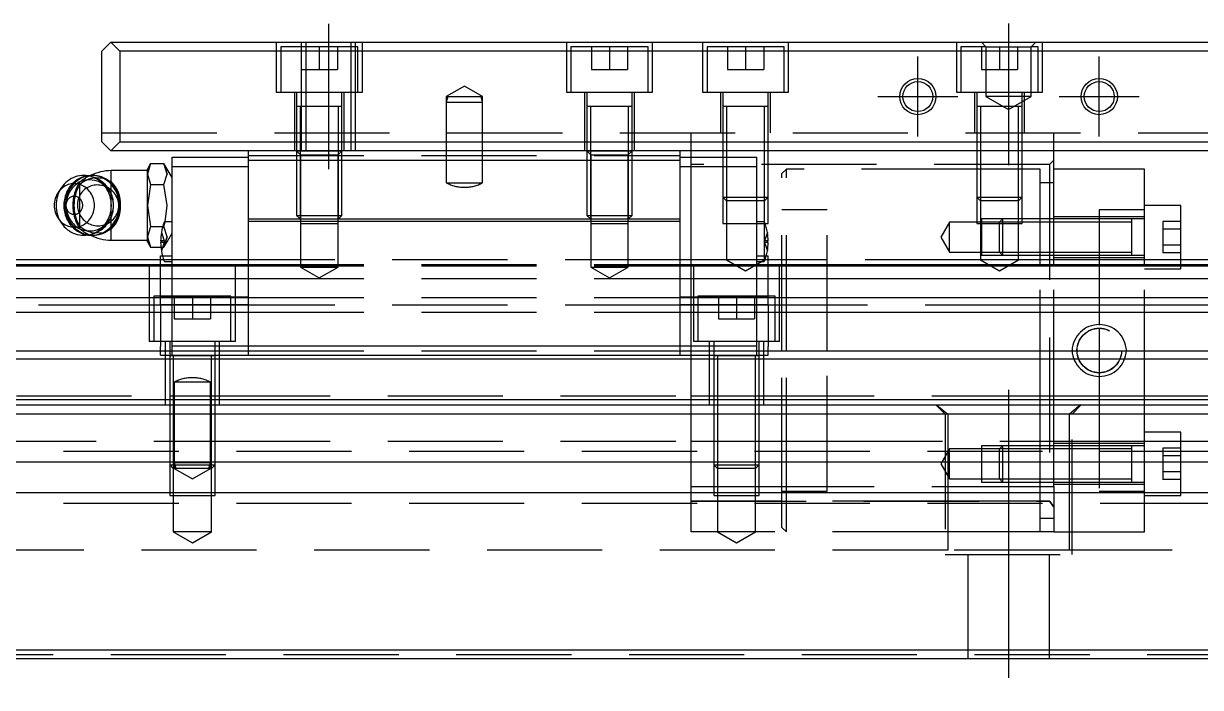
# Model space of a CAD drawing. Extents: x -8 to 924, y -348 to 120.
# Drawn here: x 181.4 to 311.2, y -325.7 to -252.5 of the extents above; entities that cross this region are included whole.
import ezdxf

# ---------------------------------------------------------------- set-up
doc = ezdxf.new("R2010")
doc.units = 0
doc.linetypes.add('CENTER', pattern=[50.8, 31.75, -6.35, 6.35, -6.35])
doc.linetypes.add('DASHED', pattern=[19.05, 12.7, -6.35])
doc.layers.get('0').update_dxf_attribs({"linetype": 'CONTINUOUS'})
doc.layers.add('CENTER', color=1, linetype='CENTER')

msp = doc.modelspace()

# ---------------------------------------------------------------- linework, layer by layer
at = {"color": 7, "linetype": 'CONTINUOUS'}
for p, q in [((191, -254.57), (190, -255.57)), ((190, -265.57), (190, -255.57)), ((192, -255.57), (191, -254.57)), ((191, -254.57), (389, -254.57)), ((192, -255.57), (192, -265.57)), ((388, -255.57), (192, -255.57)), ((190, -265.57), (191, -266.57)), ((191, -266.57), (192, -265.57)), ((192, -265.57), (388, -265.57)), ((389, -266.57), (191, -266.57)), ((197.77, -268.27), (197.77, -267.27)), ((197.77, -267.27), (206.2, -267.27)), ((206.2, -267.57), (206.2, -266.57)), ((253.8, -267.57), (253.8, -266.57)), ((253.8, -267.27), (262.23, -267.27)), ((255, -267.27), (255, -266.57)), ((262.23, -268.27), (262.23, -267.27)), ((295, -279.07), (295, -266.57)), ((195.4, -267.95), (195.04, -268.57)), ((195.4, -267.95), (195.04, -269.11)), ((195.04, -269.11), (195.04, -268.57)), ((195.4, -267.95), (195.4, -267.95)), ((195.4, -267.95), (196.87, -267.95)), ((197.22, -268.57), (196.87, -267.95)), ((197.22, -269.11), (196.87, -267.95)), ((197.77, -269.51), (197.22, -268.57)), ((197.77, -288.07), (197.77, -268.27)), ((197.77, -268.27), (206.2, -268.27)), ((206.2, -274.07), (206.2, -267.57)), ((206.2, -267.57), (253.8, -267.57)), ((253.8, -274.07), (253.8, -267.57)), ((253.8, -268.27), (262.23, -268.27)), ((262.23, -288.07), (262.23, -268.27)), ((305, -268.57), (295, -268.57)), ((305, -279.07), (305, -268.57)), ((186.24, -269.89), (186.05, -270.05)), ((186.44, -269.75), (186.24, -269.89)), ((186.64, -269.62), (186.44, -269.75)), ((186.86, -269.52), (186.64, -269.62)), ((187.08, -269.43), (186.86, -269.52)), ((187.31, -269.36), (187.08, -269.43)), ((187.55, -269.31), (187.31, -269.36)), ((187.78, -269.28), (187.55, -269.31)), ((188.02, -269.27), (187.78, -269.28)), ((188.26, -269.28), (188.02, -269.27)), ((188.5, -269.31), (188.26, -269.28)), ((188.88, -269.27), (188.47, -269.3)), ((188.73, -269.36), (188.5, -269.31)), ((188.96, -269.43), (188.73, -269.36)), ((189.03, -269.27), (188.88, -269.27)), ((189.12, -269.28), (188.88, -269.27)), ((189.19, -269.52), (188.96, -269.43)), ((189.27, -269.28), (189.03, -269.27)), ((189.36, -269.31), (189.12, -269.28)), ((189.4, -269.63), (189.19, -269.52)), ((189.51, -269.31), (189.27, -269.28)), ((189.59, -269.36), (189.36, -269.31)), ((189.61, -269.76), (189.4, -269.63)), ((189.74, -269.36), (189.51, -269.31)), ((189.82, -269.43), (189.59, -269.36)), ((189.81, -269.9), (189.61, -269.76)), ((189.97, -269.43), (189.74, -269.36)), ((190, -270.06), (189.81, -269.9)), ((190.04, -269.52), (189.82, -269.43)), ((190.2, -269.52), (189.97, -269.43)), ((190.26, -269.63), (190.04, -269.52)), ((190.42, -269.63), (190.2, -269.52)), ((190.47, -269.76), (190.26, -269.63)), ((190.28, -269.56), (191.04, -269.96)), ((190.62, -269.76), (190.42, -269.63)), ((190.67, -269.9), (190.47, -269.76)), ((190.82, -269.9), (190.62, -269.76)), ((190.86, -270.06), (190.67, -269.9)), ((191.01, -270.06), (190.82, -269.9)), ((195.04, -268.72), (191.04, -268.72)), ((191.04, -269.96), (191.04, -268.72)), ((195.04, -272.57), (195.04, -269.11)), ((195.04, -269.11), (195.4, -270.26)), ((196.87, -270.26), (197.22, -269.11)), ((185.2, -271.15), (185.1, -271.3)), ((185.56, -270.61), (185.2, -271.15)), ((185.31, -271), (185.2, -271.15)), ((185.43, -270.86), (185.31, -271)), ((185.56, -270.73), (185.43, -270.86)), ((185.71, -270.41), (185.56, -270.61)), ((185.69, -270.62), (185.56, -270.73)), ((185.84, -270.52), (185.69, -270.62)), ((185.88, -270.22), (185.71, -270.41)), ((185.99, -270.43), (185.84, -270.52)), ((186.05, -270.05), (185.88, -270.22)), ((186.15, -270.35), (185.99, -270.43)), ((186.31, -270.28), (186.15, -270.35)), ((186.48, -270.23), (186.31, -270.28)), ((186.65, -270.2), (186.48, -270.23)), ((186.82, -270.18), (186.65, -270.2)), ((187, -270.17), (186.82, -270.18)), ((187.17, -270.18), (187, -270.17)), ((187.34, -270.2), (187.17, -270.18)), ((187.51, -270.24), (187.34, -270.2)), ((187.68, -270.29), (187.51, -270.24)), ((187.84, -270.36), (187.68, -270.29)), ((188, -270.44), (187.84, -270.36)), ((188.15, -270.53), (188, -270.44)), ((188.29, -270.63), (188.15, -270.53)), ((188.43, -270.75), (188.29, -270.63)), ((188.56, -270.88), (188.43, -270.75)), ((188.67, -271.02), (188.56, -270.88)), ((188.78, -271.16), (188.67, -271.02)), ((188.88, -271.32), (188.78, -271.16)), ((190.17, -270.24), (190, -270.06)), ((190.34, -270.43), (190.17, -270.24)), ((190.49, -270.63), (190.34, -270.43)), ((190.62, -270.85), (190.49, -270.63)), ((190.74, -271.07), (190.62, -270.85)), ((190.84, -271.31), (190.74, -271.07)), ((191.03, -270.24), (190.86, -270.06)), ((191.19, -270.24), (191.01, -270.06)), ((191.2, -270.43), (191.03, -270.24)), ((191.35, -270.43), (191.19, -270.24)), ((191.34, -270.63), (191.2, -270.43)), ((191.48, -270.85), (191.34, -270.63)), ((191.5, -270.63), (191.35, -270.43)), ((191.59, -271.07), (191.48, -270.85)), ((191.63, -270.85), (191.5, -270.63)), ((191.69, -271.31), (191.59, -271.07)), ((191.75, -271.07), (191.63, -270.85)), ((191.85, -271.31), (191.75, -271.07)), ((195.4, -270.26), (195.04, -272.57)), ((195.4, -270.26), (196.87, -270.26)), ((197.22, -272.57), (196.87, -270.26)), ((184.8, -272.19), (184.77, -272.38)), ((184.77, -272.38), (184.77, -272.57)), ((184.83, -272), (184.8, -272.19)), ((184.88, -271.82), (184.83, -272)), ((184.94, -271.64), (184.88, -271.82)), ((185.02, -271.47), (184.94, -271.64)), ((185.1, -271.3), (185.02, -271.47)), ((186.08, -272.4), (186.06, -272.48)), ((186.06, -272.48), (186.06, -272.57)), ((186.09, -272.31), (186.08, -272.4)), ((186.12, -272.23), (186.09, -272.31)), ((186.15, -272.15), (186.12, -272.23)), ((186.19, -272.07), (186.15, -272.15)), ((186.23, -272), (186.19, -272.07)), ((186.28, -271.93), (186.23, -272)), ((186.33, -271.86), (186.28, -271.93)), ((186.39, -271.8), (186.33, -271.86)), ((186.46, -271.75), (186.39, -271.8)), ((186.52, -271.7), (186.46, -271.75)), ((186.59, -271.66), (186.52, -271.7)), ((186.67, -271.63), (186.59, -271.66)), ((186.75, -271.6), (186.67, -271.63)), ((186.82, -271.59), (186.75, -271.6)), ((186.9, -271.57), (186.82, -271.59)), ((186.99, -271.57), (186.9, -271.57)), ((187.07, -271.57), (186.99, -271.57)), ((187.15, -271.59), (187.07, -271.57)), ((187.22, -271.6), (187.15, -271.59)), ((187.3, -271.63), (187.22, -271.6)), ((187.38, -271.66), (187.3, -271.63)), ((187.45, -271.7), (187.38, -271.66)), ((187.52, -271.75), (187.45, -271.7)), ((187.58, -271.8), (187.52, -271.75)), ((187.64, -271.86), (187.58, -271.8)), ((187.69, -271.93), (187.64, -271.86)), ((187.74, -272), (187.69, -271.93)), ((187.79, -272.07), (187.74, -272)), ((187.82, -272.15), (187.79, -272.07)), ((187.85, -272.23), (187.82, -272.15)), ((187.88, -272.31), (187.85, -272.23)), ((187.9, -272.4), (187.88, -272.31)), ((187.91, -272.48), (187.9, -272.4)), ((187.91, -272.57), (187.91, -272.48)), ((188.96, -271.48), (188.88, -271.32)), ((189.03, -271.65), (188.96, -271.48)), ((189.09, -271.83), (189.03, -271.65)), ((189.14, -272.01), (189.09, -271.83)), ((189.18, -272.2), (189.14, -272.01)), ((189.2, -272.38), (189.18, -272.2)), ((189.2, -272.57), (189.2, -272.38)), ((190.92, -271.55), (190.84, -271.31)), ((190.98, -271.8), (190.92, -271.55)), ((191.03, -272.05), (190.98, -271.8)), ((191.06, -272.31), (191.03, -272.05)), ((191.07, -272.57), (191.06, -272.31)), ((191.78, -271.55), (191.69, -271.31)), ((191.84, -271.8), (191.78, -271.55)), ((191.89, -272.05), (191.84, -271.8)), ((191.93, -271.55), (191.85, -271.31)), ((191.92, -272.31), (191.89, -272.05)), ((191.93, -272.57), (191.92, -272.31)), ((192, -271.8), (191.93, -271.55)), ((192.04, -272.05), (192, -271.8)), ((192.07, -272.31), (192.04, -272.05)), ((192.08, -272.57), (192.07, -272.31)), ((184.77, -272.57), (184.77, -272.76)), ((184.77, -272.76), (184.8, -272.95)), ((184.8, -272.95), (184.83, -273.14)), ((184.83, -273.14), (184.88, -273.32)), ((184.88, -273.32), (184.94, -273.5)), ((184.94, -273.5), (185.02, -273.67)), ((185.02, -273.67), (185.1, -273.84)), ((186.06, -272.57), (186.06, -272.66)), ((186.06, -272.66), (186.08, -272.74)), ((186.08, -272.74), (186.09, -272.83)), ((186.09, -272.83), (186.12, -272.91)), ((186.12, -272.91), (186.15, -272.99)), ((186.15, -272.99), (186.19, -273.07)), ((186.19, -273.07), (186.23, -273.14)), ((186.23, -273.14), (186.28, -273.21)), ((186.28, -273.21), (186.33, -273.28)), ((186.33, -273.28), (186.39, -273.34)), ((186.39, -273.34), (186.46, -273.39)), ((186.46, -273.39), (186.52, -273.44)), ((186.52, -273.44), (186.59, -273.48)), ((186.59, -273.48), (186.67, -273.51)), ((186.67, -273.51), (186.75, -273.54)), ((186.75, -273.54), (186.82, -273.55)), ((186.82, -273.55), (186.9, -273.57)), ((186.9, -273.57), (186.99, -273.57)), ((186.99, -273.57), (187.07, -273.57)), ((187.07, -273.57), (187.15, -273.55)), ((187.15, -273.55), (187.22, -273.54)), ((187.22, -273.54), (187.3, -273.51)), ((187.3, -273.51), (187.38, -273.48)), ((187.38, -273.48), (187.45, -273.44)), ((187.45, -273.44), (187.52, -273.39)), ((187.52, -273.39), (187.58, -273.34)), ((187.58, -273.34), (187.64, -273.28)), ((187.64, -273.28), (187.69, -273.21)), ((187.69, -273.21), (187.74, -273.14)), ((187.74, -273.14), (187.79, -273.07)), ((187.79, -273.07), (187.82, -272.99)), ((187.82, -272.99), (187.85, -272.91)), ((187.85, -272.91), (187.88, -272.83)), ((187.88, -272.83), (187.9, -272.74)), ((187.9, -272.74), (187.91, -272.66)), ((187.91, -272.66), (187.91, -272.57)), ((188.78, -273.98), (188.88, -273.82)), ((188.88, -273.82), (188.96, -273.66)), ((188.96, -273.66), (189.03, -273.49)), ((189.03, -273.49), (189.09, -273.31)), ((189.09, -273.31), (189.14, -273.13)), ((189.14, -273.13), (189.18, -272.94)), ((189.18, -272.94), (189.2, -272.76)), ((189.2, -272.76), (189.2, -272.57)), ((190.84, -273.83), (190.92, -273.59)), ((190.92, -273.59), (190.98, -273.34)), ((190.98, -273.34), (191.03, -273.09)), ((191.03, -273.09), (191.06, -272.83)), ((191.06, -272.83), (191.07, -272.57)), ((191.69, -273.83), (191.78, -273.59)), ((191.78, -273.59), (191.84, -273.34)), ((191.84, -273.34), (191.89, -273.09)), ((191.85, -273.83), (191.93, -273.59)), ((191.89, -273.09), (191.92, -272.83)), ((191.92, -272.83), (191.93, -272.57)), ((191.93, -273.59), (192, -273.34)), ((192, -273.34), (192.04, -273.09)), ((192.04, -273.09), (192.07, -272.83)), ((192.07, -272.83), (192.08, -272.57)), ((195.04, -272.57), (195.4, -274.88)), ((195.04, -276.03), (195.04, -272.57)), ((197, -274.37), (197.22, -272.57)), ((309, -272.57), (305, -272.57)), ((309, -279.07), (309, -272.57)), ((185.1, -273.84), (185.2, -273.99)), ((185.2, -273.99), (185.56, -274.53)), ((185.2, -273.99), (185.31, -274.14)), ((185.31, -274.14), (185.43, -274.28)), ((185.43, -274.28), (185.56, -274.41)), ((185.56, -274.41), (185.69, -274.52)), ((185.56, -274.53), (185.71, -274.73)), ((185.69, -274.52), (185.84, -274.62)), ((185.71, -274.73), (185.88, -274.92)), ((185.84, -274.62), (185.99, -274.71)), ((185.88, -274.92), (186.05, -275.09)), ((185.99, -274.71), (186.15, -274.79)), ((186.05, -275.09), (186.24, -275.25)), ((186.15, -274.79), (186.31, -274.86)), ((186.31, -274.86), (186.48, -274.91)), ((186.48, -274.91), (186.65, -274.94)), ((186.65, -274.94), (186.82, -274.96)), ((186.82, -274.96), (187, -274.97)), ((187, -274.97), (187.17, -274.96)), ((187.17, -274.96), (187.34, -274.94)), ((187.34, -274.94), (187.51, -274.9)), ((187.51, -274.9), (187.68, -274.85)), ((187.68, -274.85), (187.84, -274.78)), ((187.84, -274.78), (188, -274.7)), ((188, -274.7), (188.15, -274.61)), ((188.15, -274.61), (188.29, -274.51)), ((188.29, -274.51), (188.43, -274.39)), ((188.43, -274.39), (188.56, -274.26)), ((188.56, -274.26), (188.67, -274.12)), ((188.67, -274.12), (188.78, -273.98)), ((189.81, -275.24), (190, -275.08)), ((190, -275.08), (190.17, -274.9)), ((190.17, -274.9), (190.34, -274.71)), ((190.34, -274.71), (190.49, -274.51)), ((190.49, -274.51), (190.62, -274.29)), ((190.62, -274.29), (190.74, -274.07)), ((190.67, -275.24), (190.86, -275.08)), ((190.74, -274.07), (190.84, -273.83)), ((190.82, -275.24), (191.01, -275.08)), ((190.86, -275.08), (191.03, -274.9)), ((191.01, -275.08), (191.19, -274.9)), ((191.03, -274.9), (191.2, -274.71)), ((191.19, -274.9), (191.35, -274.71)), ((191.2, -274.71), (191.34, -274.51)), ((191.34, -274.51), (191.48, -274.29)), ((191.35, -274.71), (191.5, -274.51)), ((191.48, -274.29), (191.59, -274.07)), ((191.5, -274.51), (191.63, -274.29)), ((191.59, -274.07), (191.69, -273.83)), ((191.63, -274.29), (191.75, -274.07)), ((191.75, -274.07), (191.85, -273.83)), ((195.4, -274.88), (195.04, -276.03)), ((195.4, -274.88), (196.74, -274.88)), ((197.77, -274.37), (196.99, -274.37)), ((206.2, -274.07), (253.8, -274.07)), ((206.2, -274.32), (206.2, -274.07)), ((206.2, -288.07), (206.2, -274.32)), ((206.2, -274.32), (253.8, -274.32)), ((253.8, -274.32), (253.8, -274.07)), ((253.8, -288.07), (253.8, -274.32)), ((263.01, -274.37), (262.23, -274.37)), ((186.24, -275.25), (186.44, -275.39)), ((186.44, -275.39), (186.64, -275.52)), ((186.64, -275.52), (186.86, -275.62)), ((186.86, -275.62), (187.08, -275.71)), ((187.08, -275.71), (187.31, -275.78)), ((187.31, -275.78), (187.55, -275.83)), ((187.55, -275.83), (187.78, -275.86)), ((187.78, -275.86), (188.02, -275.87)), ((188.02, -275.87), (188.26, -275.86)), ((188.26, -275.86), (188.5, -275.83)), ((188.47, -275.84), (188.88, -275.87)), ((188.5, -275.83), (188.73, -275.78)), ((188.73, -275.78), (188.96, -275.71)), ((188.88, -275.87), (189.12, -275.86)), ((188.88, -275.87), (189.03, -275.87)), ((188.96, -275.71), (189.19, -275.62)), ((189.03, -275.87), (189.27, -275.86)), ((189.12, -275.86), (189.36, -275.83)), ((189.19, -275.62), (189.4, -275.51)), ((189.27, -275.86), (189.51, -275.83)), ((189.36, -275.83), (189.59, -275.78)), ((189.4, -275.51), (189.61, -275.38)), ((189.51, -275.83), (189.74, -275.78)), ((189.59, -275.78), (189.82, -275.71)), ((189.61, -275.38), (189.81, -275.24)), ((189.74, -275.78), (189.97, -275.71)), ((189.82, -275.71), (190.04, -275.62)), ((189.97, -275.71), (190.2, -275.62)), ((190.04, -275.62), (190.26, -275.51)), ((190.2, -275.62), (190.42, -275.51)), ((190.26, -275.51), (190.47, -275.38)), ((191.04, -275.18), (190.28, -275.58)), ((190.42, -275.51), (190.62, -275.38)), ((190.47, -275.38), (190.67, -275.24)), ((190.62, -275.38), (190.82, -275.24)), ((191.04, -276.42), (191.04, -275.18)), ((191.04, -276.42), (195.04, -276.42)), ((195.04, -276.57), (195.04, -276.03)), ((195.04, -276.03), (195.4, -277.19)), ((195.04, -276.57), (195.4, -277.19)), ((195.4, -277.19), (195.4, -277.19)), ((195.4, -277.19), (196.53, -277.19)), ((196.5, -276.47), (196.58, -276.47)), ((196.58, -276.67), (196.5, -276.67)), ((196.58, -276.47), (196.58, -276.67)), ((263.42, -276.67), (263.42, -276.47)), ((263.42, -276.47), (263.5, -276.47)), ((263.5, -276.67), (263.42, -276.67)), ((196.5, -278.57), (28, -278.57)), ((196.5, -280.74), (196.5, -278.14)), ((196.5, -278.14), (196.71, -278.14)), ((196.99, -278.77), (197.77, -278.77)), ((262.23, -278.77), (263.01, -278.77)), ((263.29, -278.14), (263.5, -278.14)), ((263.5, -280.74), (263.5, -278.14)), ((303.6, -278.07), (303.6, -278.07)), ((316.5, -278.57), (309, -278.57)), ((0, -279.07), (196.5, -279.07)), ((0, -279.23), (196.5, -279.23)), ((263.5, -279.07), (316.5, -279.07)), ((263.5, -279.23), (316.5, -279.23)), ((0, -280.63), (196.5, -280.63)), ((196.5, -282.65), (196.5, -280.74)), ((263.5, -280.63), (316.5, -280.63)), ((263.5, -282.65), (263.5, -280.74)), ((0, -282.71), (196.5, -282.71)), ((196.5, -283.5), (196.5, -282.65)), ((196.5, -282.65), (197.77, -282.65)), ((262.23, -282.65), (263.5, -282.65)), ((263.5, -283.5), (263.5, -282.65)), ((263.5, -282.71), (316.5, -282.71)), ((196.5, -283.5), (196.5, -288.11)), ((196.5, -283.5), (197.77, -283.5)), ((262.23, -283.5), (263.5, -283.5)), ((263.5, -283.5), (263.5, -288.11)), ((0, -284.33), (196.5, -284.33)), ((263.5, -284.33), (316.5, -284.33)), ((197.77, -288.07), (206.2, -288.07)), ((197.77, -289.07), (197.77, -288.07)), ((206.2, -289.07), (206.2, -288.07)), ((206.2, -288.07), (253.8, -288.07)), ((253.8, -288.07), (262.23, -288.07)), ((253.8, -289.07), (253.8, -288.07)), ((262.23, -289.07), (262.23, -288.07)), ((0, -288.62), (196.5, -288.62)), ((196.5, -289.07), (196.5, -288.11)), ((196.5, -289.07), (197.77, -289.07)), ((197.77, -289.07), (206.2, -289.07)), ((206.2, -289.07), (253.8, -289.07)), ((253.8, -289.07), (262.23, -289.07)), ((262.5, -289.17), (257.5, -289.17)), ((262.23, -289.07), (263.5, -289.07)), ((263.5, -289.07), (263.5, -288.11)), ((263.5, -288.62), (316.5, -288.62)), ((0, -289.47), (580, -289.47)), ((0, -293.97), (580, -293.97)), ((1, -294.57), (579, -294.57)), ((578, -295.57), (2, -295.57)), ((578, -300.87), (2, -300.87)), ((303.6, -300.93), (303.6, -300.87)), ((303.6, -303.07), (303.6, -303.07)), ((578, -304.27), (2, -304.27)), ((2, -321.57), (578, -321.57)), ((579, -322.57), (1, -322.57))]:
    msp.add_line(p, q, dxfattribs=at)
at = {"color": 3, "linetype": 'DASHED'}
for p, q in [((209.25, -254.57), (209.25, -260.07)), ((209.75, -255.07), (209.75, -260.07)), ((218.25, -255.07), (209.75, -255.07)), ((212, -254.57), (212, -255.07)), ((212, -255.07), (212, -257.57)), ((212.5, -254.57), (212.5, -266.57)), ((214, -255.07), (214, -257.57)), ((216, -255.07), (216, -257.57)), ((217.5, -266.57), (217.5, -254.57)), ((218, -255.07), (218, -254.57)), ((218, -260.07), (218, -255.07)), ((218.25, -260.07), (218.25, -255.07)), ((218.75, -260.07), (218.75, -254.57)), ((241.25, -254.57), (241.25, -260.07)), ((241.75, -255.07), (241.75, -260.07)), ((250.25, -255.07), (241.75, -255.07)), ((244, -255.07), (244, -257.57)), ((246, -255.07), (246, -257.57)), ((248, -255.07), (248, -257.57)), ((250.25, -260.07), (250.25, -255.07)), ((250.75, -260.07), (250.75, -254.57)), ((256.25, -254.57), (256.25, -260.07)), ((256.75, -255.07), (256.75, -260.07)), ((265.25, -255.07), (256.75, -255.07)), ((259, -255.07), (259, -257.57)), ((261, -255.07), (261, -257.57)), ((263, -255.07), (263, -257.57)), ((265.25, -260.07), (265.25, -255.07)), ((265.75, -260.07), (265.75, -254.57)), ((284.25, -254.57), (284.25, -260.07)), ((284.75, -255.07), (284.75, -260.07)), ((287.5, -255.07), (284.75, -255.07)), ((287, -254.57), (287.5, -255.07)), ((287, -255.07), (287, -257.57)), ((287.5, -255.07), (287.5, -260.57)), ((287.5, -255.07), (292.5, -255.07)), ((289, -255.07), (289, -257.57)), ((291, -255.07), (291, -257.57)), ((292.5, -255.07), (293, -254.57)), ((292.5, -260.57), (292.5, -255.07)), ((293.25, -255.07), (292.5, -255.07)), ((293.25, -260.07), (293.25, -255.07)), ((293.75, -260.07), (293.75, -254.57)), ((212, -257.57), (212, -260.07)), ((212, -257.57), (214, -257.57)), ((214, -257.57), (216, -257.57)), ((244, -257.57), (246, -257.57)), ((246, -257.57), (248, -257.57)), ((259, -257.57), (261, -257.57)), ((261, -257.57), (263, -257.57)), ((287, -257.57), (289, -257.57)), ((289, -257.57), (291, -257.57)), ((230, -259.42), (228, -260.57)), ((232, -260.57), (230, -259.42)), ((209.25, -260.07), (218.75, -260.07)), ((211.25, -260.07), (211.25, -266.57)), ((211.5, -260.07), (211.5, -261.67)), ((212, -260.07), (212, -261.67)), ((216.5, -261.67), (216.5, -260.07)), ((216.75, -266.57), (216.75, -260.07)), ((218, -266.57), (218, -260.07)), ((228, -260.57), (228, -261.2)), ((228.17, -260.57), (228, -261.2)), ((228, -260.57), (230, -260.57)), ((230, -260.57), (232, -260.57)), ((232, -261.2), (231.83, -260.57)), ((232, -261.2), (232, -260.57)), ((241.25, -260.07), (250.75, -260.07)), ((243.25, -260.07), (243.25, -266.57)), ((243.5, -260.07), (243.5, -261.67)), ((248.5, -261.67), (248.5, -260.07)), ((248.75, -266.57), (248.75, -260.07)), ((256.25, -260.07), (265.75, -260.07)), ((258.25, -260.07), (258.25, -264.57)), ((258.5, -260.07), (258.5, -261.67)), ((263.5, -261.67), (263.5, -260.07)), ((263.75, -264.57), (263.75, -260.07)), ((284.25, -260.07), (293.75, -260.07)), ((286.25, -260.07), (286.25, -264.57)), ((286.5, -260.07), (286.5, -261.67)), ((287.5, -260.57), (290, -262.01)), ((292.5, -260.57), (287.5, -260.57)), ((290, -262.01), (292.5, -260.57)), ((291.5, -261.67), (291.5, -260.07)), ((291.75, -264.57), (291.75, -260.07)), ((211.5, -261.67), (211.5, -266.57)), ((211.5, -261.67), (211.5, -261.67)), ((211.5, -261.67), (211.5, -261.68)), ((216.5, -261.67), (211.5, -261.67)), ((216.5, -261.67), (211.5, -261.67)), ((216.5, -261.67), (211.5, -261.67)), ((211.9, -261.67), (211.9, -266.57)), ((212, -261.67), (212, -266.57)), ((216.1, -266.57), (216.1, -261.67)), ((216.5, -261.67), (216.5, -261.67)), ((216.5, -266.57), (216.5, -261.67)), ((216.5, -261.68), (216.5, -261.67)), ((228, -261.2), (228, -266.57)), ((228, -261.2), (232, -261.2)), ((232, -266.57), (232, -261.2)), ((243.5, -261.67), (243.5, -261.68)), ((243.5, -261.67), (243.5, -266.57)), ((243.5, -261.67), (243.5, -261.67)), ((248.5, -261.67), (243.5, -261.67)), ((248.5, -261.67), (243.5, -261.67)), ((248.5, -261.67), (243.5, -261.67)), ((243.9, -261.67), (243.9, -266.57)), ((248.1, -266.57), (248.1, -261.67)), ((248.5, -261.68), (248.5, -261.67)), ((248.5, -261.67), (248.5, -261.67)), ((248.5, -266.57), (248.5, -261.67)), ((258.5, -261.67), (258.5, -264.57)), ((258.5, -261.67), (258.5, -261.67)), ((258.5, -261.67), (258.5, -261.68)), ((263.5, -261.67), (258.5, -261.67)), ((263.5, -261.67), (258.5, -261.67)), ((258.9, -261.67), (258.9, -264.57)), ((263.1, -264.57), (263.1, -261.67)), ((263.5, -261.67), (263.5, -261.67)), ((263.5, -264.57), (263.5, -261.67)), ((263.5, -261.68), (263.5, -261.67)), ((286.5, -261.67), (286.5, -264.57)), ((286.5, -261.67), (286.5, -261.67)), ((286.5, -261.67), (286.5, -261.68)), ((291.5, -261.67), (286.5, -261.67)), ((291.5, -261.67), (286.5, -261.67)), ((286.9, -261.67), (286.9, -264.57)), ((291.1, -264.57), (291.1, -261.67)), ((291.5, -261.67), (291.5, -261.67)), ((291.5, -264.57), (291.5, -261.67)), ((291.5, -261.68), (291.5, -261.67)), ((190, -264.57), (390, -264.57)), ((255, -266.57), (255, -264.57)), ((258.5, -264.57), (258.5, -266.57)), ((258.5, -264.57), (258.5, -266.57)), ((258.9, -264.57), (258.9, -266.57)), ((263.1, -266.57), (263.1, -264.57)), ((263.5, -266.57), (263.5, -264.57)), ((263.5, -266.57), (263.5, -264.57)), ((286.5, -264.57), (286.5, -266.57)), ((286.5, -264.57), (286.5, -266.57)), ((286.9, -264.57), (286.9, -266.57)), ((291.1, -266.57), (291.1, -264.57)), ((291.5, -266.57), (291.5, -264.57)), ((291.5, -266.57), (291.5, -264.57)), ((295, -266.57), (295, -264.57)), ((206.2, -267.07), (253.8, -267.07)), ((211.5, -266.57), (211.94, -267.01)), ((211.5, -266.57), (211.5, -273.67)), ((211.5, -266.57), (216.5, -266.57)), ((211.9, -266.57), (211.9, -274.07)), ((211.94, -267.01), (211.94, -274.57)), ((211.94, -267.01), (216.06, -267.01)), ((216.06, -267.01), (216.5, -266.57)), ((216.06, -274.57), (216.06, -267.01)), ((216.1, -274.07), (216.1, -266.57)), ((216.5, -273.67), (216.5, -266.57)), ((228, -266.57), (228, -270.07)), ((232, -270.07), (232, -266.57)), ((243.5, -266.57), (243.94, -267.01)), ((243.5, -266.57), (243.5, -273.67)), ((243.5, -266.57), (248.5, -266.57)), ((243.9, -266.57), (243.9, -274.07)), ((243.94, -267.01), (243.94, -274.57)), ((243.94, -267.01), (248.06, -267.01)), ((248.06, -267.01), (248.5, -266.57)), ((248.06, -274.57), (248.06, -267.01)), ((248.1, -274.07), (248.1, -266.57)), ((248.5, -273.67), (248.5, -266.57)), ((255, -279.07), (255, -267.27)), ((258.5, -266.57), (258.5, -267.27)), ((258.5, -266.57), (258.5, -267.27)), ((258.5, -267.27), (258.5, -271.67)), ((258.5, -267.27), (258.5, -271.67)), ((258.9, -266.57), (258.9, -267.27)), ((258.9, -267.27), (258.9, -272.07)), ((263.1, -272.07), (263.1, -266.57)), ((263.5, -271.67), (263.5, -266.57)), ((263.5, -271.67), (263.5, -266.57)), ((286.5, -266.57), (286.5, -271.67)), ((286.5, -266.57), (286.5, -271.67)), ((286.9, -266.57), (286.9, -272.07)), ((291.1, -272.07), (291.1, -266.57)), ((291.5, -271.67), (291.5, -266.57)), ((291.5, -271.67), (291.5, -266.57)), ((195.04, -269.11), (195.4, -267.95)), ((196.87, -267.95), (197.22, -269.11)), ((294.5, -268.07), (255, -268.07)), ((265.5, -268.57), (265, -269.07)), ((286.5, -268.57), (265.5, -268.57)), ((265.5, -288.57), (265.5, -268.57)), ((286.9, -268.57), (286.5, -268.57)), ((291.1, -268.57), (286.9, -268.57)), ((291.5, -268.57), (291.1, -268.57)), ((293.5, -268.57), (291.5, -268.57)), ((293.5, -274.07), (293.5, -268.57)), ((295, -267.57), (294.5, -268.07)), ((294.5, -268.07), (294.5, -305.19)), ((187.12, -269.87), (186.93, -270.03)), ((187.28, -269.87), (187.07, -270.04)), ((187.33, -269.73), (187.12, -269.87)), ((187.51, -269.71), (187.28, -269.87)), ((187.54, -269.6), (187.33, -269.73)), ((187.74, -269.58), (187.51, -269.71)), ((187.76, -269.5), (187.54, -269.6)), ((187.68, -269.93), (187.92, -269.84)), ((187.99, -269.47), (187.74, -269.58)), ((187.99, -269.41), (187.76, -269.5)), ((187.92, -269.84), (188.18, -269.77)), ((188.23, -269.35), (187.99, -269.41)), ((188.24, -269.38), (187.99, -269.47)), ((188.05, -269.27), (188.02, -269.27)), ((188.18, -269.77), (188.44, -269.73)), ((188.47, -269.3), (188.23, -269.35)), ((188.5, -269.32), (188.24, -269.38)), ((188.44, -269.73), (188.7, -269.72)), ((188.77, -269.28), (188.5, -269.32)), ((188.7, -269.72), (188.96, -269.74)), ((189.03, -269.27), (188.77, -269.28)), ((188.96, -269.74), (189.22, -269.78)), ((189.22, -269.78), (189.47, -269.85)), ((189.26, -269.51), (190.28, -269.56)), ((189.47, -269.85), (189.72, -269.95)), ((265, -288.57), (265, -269.07)), ((185.31, -271.06), (185.21, -271.29)), ((185.43, -270.83), (185.31, -271.06)), ((185.56, -270.61), (185.43, -270.83)), ((186.17, -271.05), (186.07, -271.29)), ((186.29, -270.82), (186.17, -271.05)), ((186.27, -271.18), (186.17, -271.44)), ((186.39, -270.92), (186.27, -271.18)), ((186.43, -270.6), (186.29, -270.82)), ((186.53, -270.68), (186.39, -270.92)), ((186.58, -270.4), (186.43, -270.6)), ((186.7, -270.45), (186.53, -270.68)), ((186.75, -270.21), (186.58, -270.4)), ((186.88, -270.24), (186.7, -270.45)), ((186.93, -270.03), (186.75, -270.21)), ((187.07, -270.04), (186.88, -270.24)), ((187.6, -270.25), (187.6, -269.97)), ((187.6, -274.89), (187.6, -270.25)), ((189.72, -269.95), (189.95, -270.08)), ((189.95, -270.08), (189.99, -270.1)), ((190.16, -270.21), (189.97, -270.08)), ((190.35, -270.37), (190.16, -270.21)), ((190.52, -270.54), (190.35, -270.37)), ((190.67, -270.72), (190.52, -270.54)), ((190.81, -270.92), (190.67, -270.72)), ((190.94, -271.13), (190.81, -270.92)), ((191.05, -271.35), (190.94, -271.13)), ((191.04, -275.18), (191.04, -269.96)), ((228, -270.07), (232, -270.07)), ((229.94, -270.57), (230.06, -270.57)), ((295, -270.07), (293.5, -270.07)), ((184.98, -272.31), (184.97, -272.57)), ((185.01, -272.05), (184.98, -272.31)), ((185.06, -271.79), (185.01, -272.05)), ((185.12, -271.54), (185.06, -271.79)), ((185.21, -271.29), (185.12, -271.54)), ((185.84, -272.31), (185.83, -272.57)), ((185.87, -272.05), (185.84, -272.31)), ((185.92, -271.79), (185.87, -272.05)), ((185.98, -271.54), (185.92, -271.79)), ((186.07, -271.29), (185.98, -271.54)), ((185.99, -272.28), (185.98, -272.57)), ((186.03, -272), (185.99, -272.28)), ((186.09, -271.72), (186.03, -272)), ((186.17, -271.44), (186.09, -271.72)), ((191.13, -271.59), (191.05, -271.35)), ((191.2, -271.83), (191.13, -271.59)), ((191.25, -272.07), (191.2, -271.83)), ((191.29, -272.32), (191.25, -272.07)), ((191.3, -272.57), (191.29, -272.32)), ((258.5, -271.67), (258.9, -272.07)), ((258.5, -271.67), (258.5, -274.57)), ((258.5, -271.67), (262.23, -271.67)), ((258.9, -272.07), (258.9, -274.57)), ((262.23, -272.07), (258.9, -272.07)), ((262.23, -271.67), (263.5, -271.67)), ((263.1, -272.07), (262.23, -272.07)), ((263.1, -272.07), (263.5, -271.67)), ((263.1, -274.57), (263.1, -272.07)), ((263.5, -274.57), (263.5, -271.67)), ((286.5, -271.67), (286.9, -272.07)), ((286.5, -271.67), (286.5, -274.57)), ((286.5, -271.67), (291.5, -271.67)), ((286.9, -272.07), (286.9, -274.57)), ((291.1, -272.07), (286.9, -272.07)), ((291.1, -272.07), (291.5, -271.67)), ((291.1, -274.57), (291.1, -272.07)), ((291.5, -274.57), (291.5, -271.67)), ((184.97, -272.57), (184.98, -272.83)), ((184.98, -272.83), (185.01, -273.09)), ((185.01, -273.09), (185.06, -273.35)), ((185.06, -273.35), (185.12, -273.6)), ((185.12, -273.6), (185.21, -273.85)), ((185.83, -272.57), (185.84, -272.83)), ((185.84, -272.83), (185.87, -273.09)), ((185.87, -273.09), (185.92, -273.35)), ((185.92, -273.35), (185.98, -273.6)), ((185.98, -272.57), (185.99, -272.86)), ((185.98, -273.6), (186.07, -273.85)), ((185.99, -272.86), (186.03, -273.14)), ((186.03, -273.14), (186.09, -273.42)), ((186.09, -273.42), (186.17, -273.7)), ((186.17, -273.7), (186.27, -273.96)), ((190.94, -274.01), (191.05, -273.79)), ((191.05, -273.79), (191.13, -273.55)), ((191.13, -273.55), (191.2, -273.31)), ((191.2, -273.31), (191.25, -273.07)), ((191.25, -273.07), (191.29, -272.82)), ((191.29, -272.82), (191.3, -272.57)), ((211.5, -273.67), (211.9, -274.07)), ((211.5, -273.67), (216.5, -273.67)), ((216.1, -274.07), (216.5, -273.67)), ((243.5, -273.67), (243.9, -274.07)), ((243.5, -273.67), (248.5, -273.67)), ((248.1, -274.07), (248.5, -273.67)), ((270, -273.07), (265, -273.07)), ((270, -288.57), (270, -273.07)), ((305, -273.82), (295, -273.82)), ((305, -273.07), (300, -273.07)), ((300, -273.07), (300, -286.11)), ((185.21, -273.85), (185.31, -274.08)), ((185.31, -274.08), (185.43, -274.31)), ((185.43, -274.31), (185.56, -274.53)), ((186.07, -273.85), (186.17, -274.09)), ((186.17, -274.09), (186.29, -274.32)), ((186.27, -273.96), (186.39, -274.22)), ((186.29, -274.32), (186.43, -274.53)), ((186.39, -274.22), (186.53, -274.46)), ((186.43, -274.53), (186.58, -274.74)), ((186.53, -274.46), (186.7, -274.69)), ((186.58, -274.74), (186.75, -274.93)), ((186.7, -274.69), (186.88, -274.9)), ((186.75, -274.93), (186.93, -275.11)), ((186.88, -274.9), (187.07, -275.1)), ((186.93, -275.11), (187.12, -275.27)), ((187.07, -275.1), (187.28, -275.27)), ((187.73, -275.23), (187.49, -275.12)), ((187.6, -275.17), (187.6, -274.89)), ((189.99, -275.04), (189.77, -275.16)), ((189.97, -275.06), (190.16, -274.93)), ((190.16, -274.93), (190.35, -274.77)), ((190.35, -274.77), (190.52, -274.6)), ((190.52, -274.6), (190.67, -274.42)), ((190.67, -274.42), (190.81, -274.22)), ((190.81, -274.22), (190.94, -274.01)), ((196.74, -274.88), (196.87, -274.88)), ((196.87, -274.88), (197, -274.37)), ((197.22, -276.03), (196.87, -274.88)), ((211.93, -274.57), (211.93, -279.37)), ((211.93, -274.57), (216.07, -274.57)), ((216.07, -279.37), (216.07, -274.57)), ((243.93, -274.57), (243.93, -279.37)), ((243.93, -274.57), (248.07, -274.57)), ((248.07, -279.37), (248.07, -274.57)), ((258.5, -274.57), (262.23, -274.57)), ((258.9, -274.57), (258.9, -278.57)), ((262.23, -274.57), (263.5, -274.57)), ((263.1, -278.57), (263.1, -274.57)), ((283.5, -274.42), (282.55, -276.07)), ((287, -274.42), (283.5, -274.42)), ((283.5, -277.72), (283.5, -274.42)), ((286.5, -274.57), (291.5, -274.57)), ((286.9, -274.57), (286.9, -278.57)), ((289.35, -274.07), (287, -274.07)), ((287, -274.07), (287, -278.07)), ((289, -274.42), (287, -274.42)), ((289.35, -274.07), (289, -274.42)), ((295, -274.42), (289, -274.42)), ((289, -277.72), (289, -274.42)), ((295, -274.07), (289.35, -274.07)), ((295, -274.07), (289.35, -274.07)), ((289.35, -274.07), (289.35, -278.07)), ((291.1, -278.57), (291.1, -274.57)), ((293.5, -274.42), (293.5, -274.07)), ((293.5, -277.72), (293.5, -274.42)), ((303.6, -274.07), (295, -274.07)), ((303.6, -274.42), (295, -274.42)), ((303.6, -274.07), (303.59, -274.07)), ((303.6, -274.07), (303.6, -274.07)), ((305, -274.07), (303.6, -274.07)), ((303.6, -275.93), (303.6, -274.07)), ((309, -274.34), (307, -274.34)), ((307, -274.34), (307, -275.2)), ((187.12, -275.27), (187.33, -275.41)), ((187.28, -275.27), (187.51, -275.43)), ((187.33, -275.41), (187.54, -275.53)), ((187.51, -275.43), (187.74, -275.56)), ((187.54, -275.53), (187.76, -275.64)), ((187.98, -275.32), (187.73, -275.23)), ((187.74, -275.56), (187.99, -275.67)), ((187.76, -275.64), (187.99, -275.73)), ((188.24, -275.38), (187.98, -275.32)), ((187.99, -275.67), (188.24, -275.76)), ((187.99, -275.73), (188.23, -275.79)), ((188.02, -275.87), (188.05, -275.87)), ((188.23, -275.79), (188.47, -275.84)), ((188.5, -275.41), (188.24, -275.38)), ((188.24, -275.76), (188.5, -275.82)), ((188.76, -275.42), (188.5, -275.41)), ((188.5, -275.82), (188.77, -275.86)), ((189.02, -275.4), (188.76, -275.42)), ((188.77, -275.86), (189.03, -275.87)), ((189.28, -275.34), (189.02, -275.4)), ((190.28, -275.58), (189.26, -275.63)), ((189.53, -275.26), (189.28, -275.34)), ((189.77, -275.16), (189.53, -275.26)), ((195.4, -277.19), (195.04, -276.03)), ((196.58, -275.57), (196.9, -276.47)), ((196.58, -275.57), (196.58, -275.57)), ((196.58, -275.57), (196.58, -275.57)), ((196.58, -275.57), (196.58, -275.57)), ((196.58, -275.57), (196.58, -275.57)), ((197.22, -276.03), (196.87, -277.19)), ((196.87, -277.19), (197.22, -276.03)), ((197.22, -276.57), (197.77, -275.63)), ((263.42, -275.57), (263.1, -276.47)), ((263.42, -275.57), (263.42, -275.57)), ((263.42, -275.57), (263.42, -275.57)), ((282.55, -276.07), (283.5, -277.72)), ((303.6, -276.21), (303.6, -275.93)), ((303.6, -278.07), (303.6, -276.21)), ((307, -275.2), (307, -276.94)), ((309, -275.2), (307, -275.2)), ((196.53, -277.19), (196.87, -277.19)), ((196.9, -276.47), (196.58, -276.47)), ((196.9, -276.67), (196.58, -277.57)), ((196.9, -276.67), (196.58, -276.67)), ((196.58, -277.57), (196.58, -277.57)), ((196.58, -277.57), (196.58, -277.57)), ((196.87, -277.19), (197.22, -276.57)), ((196.9, -276.47), (196.94, -276.57)), ((196.9, -276.67), (196.94, -276.57)), ((263.1, -276.47), (263.06, -276.57)), ((263.1, -276.67), (263.06, -276.57)), ((263.42, -276.47), (263.1, -276.47)), ((263.1, -276.67), (263.42, -277.57)), ((263.42, -276.67), (263.1, -276.67)), ((263.42, -277.57), (263.42, -277.57)), ((263.42, -277.57), (263.42, -277.57)), ((283.5, -277.72), (287, -277.72)), ((287, -277.72), (289, -277.72)), ((289, -277.72), (289.35, -278.07)), ((289, -277.72), (295, -277.72)), ((293.5, -278.07), (293.5, -277.72)), ((295, -277.72), (303.6, -277.72)), ((309, -276.94), (307, -276.94)), ((307, -276.94), (307, -277.8)), ((196.84, -278.57), (196.5, -278.57)), ((196.71, -278.14), (197.77, -278.14)), ((197.77, -278.57), (196.84, -278.57)), ((206.2, -278.57), (197.77, -278.57)), ((253.8, -278.57), (206.2, -278.57)), ((255, -278.57), (253.8, -278.57)), ((258.9, -278.57), (255, -278.57)), ((258.9, -278.57), (261, -279.78)), ((263.1, -278.57), (258.9, -278.57)), ((261, -279.78), (263.1, -278.57)), ((262.23, -278.14), (263.29, -278.14)), ((270, -278.57), (263.1, -278.57)), ((286.9, -278.57), (270, -278.57)), ((286.9, -278.57), (289, -279.78)), ((291.1, -278.57), (286.9, -278.57)), ((287, -278.07), (289.35, -278.07)), ((289, -279.78), (291.1, -278.57)), ((289.35, -278.07), (295, -278.07)), ((289.35, -278.07), (295, -278.07)), ((293.5, -278.57), (291.1, -278.57)), ((293.5, -279.07), (293.5, -278.07)), ((295, -278.57), (293.5, -278.57)), ((295, -278.07), (303.6, -278.07)), ((295, -278.32), (305, -278.32)), ((300, -278.57), (295, -278.57)), ((305, -278.57), (300, -278.57)), ((303.59, -278.07), (303.6, -278.07)), ((303.6, -278.07), (303.6, -278.07)), ((303.6, -278.07), (305, -278.07)), ((309, -278.57), (305, -278.57)), ((309, -277.8), (307, -277.8)), ((195.25, -279.07), (195.25, -287.57)), ((196.5, -279.07), (197.77, -279.07)), ((196.5, -279.23), (197.77, -279.23)), ((197.77, -279.07), (206.2, -279.07)), ((197.77, -279.23), (206.2, -279.23)), ((204.75, -287.57), (204.75, -279.07)), ((206.2, -279.07), (253.8, -279.07)), ((206.2, -279.23), (253.8, -279.23)), ((211.93, -279.37), (214, -280.56)), ((211.93, -279.37), (216.07, -279.37)), ((214, -280.56), (216.07, -279.37)), ((243.93, -279.37), (246, -280.56)), ((243.93, -279.37), (248.07, -279.37)), ((246, -280.56), (248.07, -279.37)), ((253.8, -279.07), (262.23, -279.07)), ((253.8, -279.23), (262.23, -279.23)), ((255, -289.07), (255, -279.07)), ((255.25, -279.07), (255.25, -287.57)), ((262.23, -279.07), (263.5, -279.07)), ((262.23, -279.23), (263.5, -279.23)), ((264.75, -287.57), (264.75, -279.07)), ((293.5, -294.57), (293.5, -279.07)), ((295, -294.57), (295, -279.07)), ((305, -294.57), (305, -279.07)), ((305, -279.57), (309, -279.57)), ((309, -279.57), (309, -279.07)), ((196.5, -280.63), (197.77, -280.63)), ((197.77, -280.63), (206.2, -280.63)), ((206.2, -280.63), (253.8, -280.63)), ((253.8, -280.63), (262.23, -280.63)), ((262.23, -280.63), (263.5, -280.63)), ((195.75, -282.57), (195.75, -287.57)), ((196.5, -282.57), (195.75, -282.57)), ((197.77, -282.57), (196.5, -282.57)), ((196.5, -282.71), (197.77, -282.71)), ((204.25, -282.57), (197.77, -282.57)), ((197.77, -282.65), (206.2, -282.65)), ((197.77, -282.71), (206.2, -282.71)), ((198, -282.57), (198, -285.07)), ((200, -282.57), (200, -285.07)), ((202, -282.57), (202, -285.07)), ((204.25, -287.57), (204.25, -282.57)), ((206.2, -282.71), (253.8, -282.71)), ((253.8, -282.65), (262.23, -282.65)), ((253.8, -282.71), (262.23, -282.71)), ((255.75, -282.57), (255.75, -287.57)), ((262.23, -282.57), (255.75, -282.57)), ((258, -282.57), (258, -285.07)), ((260, -282.57), (260, -285.07)), ((262, -282.57), (262, -285.07)), ((263.5, -282.57), (262.23, -282.57)), ((262.23, -282.71), (263.5, -282.71)), ((264.25, -282.57), (263.5, -282.57)), ((264.25, -287.57), (264.25, -282.57)), ((195.75, -283.57), (144.25, -283.57)), ((196.5, -283.57), (195.75, -283.57)), ((197.77, -283.57), (196.5, -283.57)), ((197.77, -283.5), (206.2, -283.5)), ((204.25, -283.57), (197.77, -283.57)), ((206.2, -283.57), (204.25, -283.57)), ((253.8, -283.57), (206.2, -283.57)), ((253.8, -283.5), (262.23, -283.5)), ((255, -283.57), (253.8, -283.57)), ((255.75, -283.57), (255, -283.57)), ((262.23, -283.57), (255.75, -283.57)), ((293.5, -283.57), (262.23, -283.57)), ((295, -283.57), (293.5, -283.57)), ((305, -283.57), (295, -283.57)), ((315.75, -283.57), (305, -283.57)), ((196.5, -284.33), (197.77, -284.33)), ((197.77, -284.33), (206.2, -284.33)), ((198, -285.07), (200, -285.07)), ((200, -285.07), (202, -285.07)), ((206.2, -284.33), (253.8, -284.33)), ((253.8, -284.33), (262.23, -284.33)), ((258, -285.07), (260, -285.07)), ((260, -285.07), (262, -285.07)), ((262.23, -284.33), (263.5, -284.33)), ((300, -286.11), (300, -291.03)), ((204.75, -287.57), (195.25, -287.57)), ((197, -287.57), (197, -294.57)), ((197.5, -287.57), (197.5, -289.07)), ((202.5, -289.07), (202.5, -287.57)), ((203, -294.57), (203, -287.57)), ((264.75, -287.57), (255.25, -287.57)), ((257, -287.57), (257, -294.57)), ((257.5, -287.57), (257.5, -289.07)), ((262.5, -289.07), (262.5, -287.57)), ((263, -294.57), (263, -287.57)), ((196.5, -288.62), (197.77, -288.62)), ((197.5, -289.07), (197.5, -289.17)), ((197.5, -289.16), (197.5, -289.17)), ((197.5, -289.17), (197.5, -289.17)), ((197.5, -289.17), (197.5, -294.57)), ((202.5, -289.17), (197.5, -289.17)), ((197.77, -288.62), (206.2, -288.62)), ((197.9, -289.17), (197.9, -294.57)), ((202.1, -294.57), (202.1, -289.17)), ((202.5, -289.17), (202.5, -289.07)), ((202.5, -289.17), (202.5, -289.16)), ((202.5, -289.17), (202.5, -289.17)), ((202.5, -294.57), (202.5, -289.17)), ((206.2, -288.62), (253.8, -288.62)), ((253.8, -288.62), (262.23, -288.62)), ((255, -294.57), (255, -289.07)), ((257.5, -289.07), (257.5, -289.17)), ((257.5, -289.16), (257.5, -289.17)), ((257.5, -289.17), (257.5, -289.17)), ((257.5, -289.17), (257.5, -294.57)), ((262.5, -289.17), (257.5, -289.17)), ((257.9, -289.17), (257.9, -294.57)), ((262.1, -294.57), (262.1, -289.17)), ((262.23, -288.62), (263.5, -288.62)), ((262.5, -289.17), (262.5, -289.07)), ((262.5, -289.17), (262.5, -289.16)), ((262.5, -289.17), (262.5, -289.17)), ((262.5, -294.57), (262.5, -289.17)), ((265, -304.27), (265, -288.57)), ((265.5, -304.27), (265.5, -288.57)), ((270, -304.07), (270, -288.57)), ((200.06, -291.57), (199.94, -291.57)), ((300, -291.03), (300, -304.07)), ((198, -292.07), (198, -294.57)), ((202, -292.07), (198, -292.07)), ((202, -294.57), (202, -292.07)), ((142.5, -293.57), (197.5, -293.57)), ((197.5, -293.57), (197.9, -293.57)), ((197.5, -294.57), (197.5, -300.87)), ((197.5, -294.57), (197.5, -300.87)), ((197.9, -293.57), (198, -293.57)), ((197.9, -294.57), (197.9, -300.87)), ((198, -293.57), (202, -293.57)), ((198, -294.57), (198, -300.87)), ((202, -293.57), (202.1, -293.57)), ((202, -300.87), (202, -294.57)), ((202.1, -293.57), (202.5, -293.57)), ((202.1, -300.87), (202.1, -294.57)), ((202.5, -293.57), (255, -293.57)), ((202.5, -300.87), (202.5, -294.57)), ((202.5, -300.87), (202.5, -294.57)), ((255, -293.57), (257.5, -293.57)), ((255, -300.87), (255, -294.57)), ((257.5, -293.57), (257.9, -293.57)), ((257.5, -294.57), (257.5, -300.87)), ((257.5, -294.57), (257.5, -300.87)), ((257.9, -293.57), (262.1, -293.57)), ((257.9, -294.57), (257.9, -300.87)), ((262.1, -293.57), (262.5, -293.57)), ((262.1, -300.87), (262.1, -294.57)), ((262.5, -293.57), (293.5, -293.57)), ((262.5, -300.87), (262.5, -294.57)), ((262.5, -300.87), (262.5, -294.57)), ((282, -294.57), (283, -295.57)), ((282.06, -294.57), (283.29, -295.57)), ((293.5, -293.57), (295, -293.57)), ((293.5, -299.07), (293.5, -294.57)), ((295, -293.57), (305, -293.57)), ((295, -300.87), (295, -294.57)), ((297.94, -294.57), (296.71, -295.57)), ((297, -295.57), (298, -294.57)), ((305, -293.57), (317.5, -293.57)), ((305, -300.87), (305, -294.57)), ((283, -295.57), (283, -311.07)), ((283.29, -295.57), (283.29, -300.87)), ((296.71, -300.87), (296.71, -295.57)), ((297, -311.07), (297, -295.57)), ((309, -297.57), (305, -297.57)), ((309, -300.87), (309, -297.57)), ((579.5, -299.72), (0.5, -299.72)), ((176.71, -298.57), (197.5, -298.57)), ((197.5, -298.57), (197.9, -298.57)), ((197.9, -298.57), (198, -298.57)), ((198, -298.57), (202, -298.57)), ((202, -298.57), (202.1, -298.57)), ((202.1, -298.57), (202.5, -298.57)), ((202.5, -298.57), (255, -298.57)), ((255, -298.57), (257.5, -298.57)), ((257.5, -298.57), (257.9, -298.57)), ((257.9, -298.57), (262.1, -298.57)), ((262.1, -298.57), (262.5, -298.57)), ((262.5, -298.57), (270, -298.57)), ((270, -298.57), (293.5, -298.57)), ((283.5, -299.42), (282.55, -301.07)), ((287, -299.42), (283.5, -299.42)), ((283.5, -302.72), (283.5, -299.42)), ((289.35, -299.07), (287, -299.07)), ((287, -299.07), (287, -303.07)), ((289, -299.42), (287, -299.42)), ((289.35, -299.07), (289, -299.42)), ((295, -299.42), (289, -299.42)), ((289, -302.72), (289, -299.42)), ((295, -299.07), (289.35, -299.07)), ((295, -299.07), (289.35, -299.07)), ((289.35, -299.07), (289.35, -303.07)), ((293.5, -298.57), (295, -298.57)), ((293.5, -299.42), (293.5, -299.07)), ((293.5, -300.87), (293.5, -299.42)), ((295, -298.57), (296.71, -298.57)), ((305, -298.82), (295, -298.82)), ((296.71, -299.07), (295, -299.07)), ((296.71, -299.42), (295, -299.42)), ((296.71, -298.57), (300, -298.57)), ((303.6, -299.07), (296.71, -299.07)), ((303.6, -299.42), (296.71, -299.42)), ((300, -298.57), (305, -298.57)), ((303.6, -299.07), (303.59, -299.07)), ((305, -299.07), (303.6, -299.07)), ((303.6, -299.07), (303.6, -299.07)), ((303.6, -300.87), (303.6, -299.07)), ((305, -298.57), (309, -298.57)), ((309, -299.34), (307, -299.34)), ((307, -299.34), (307, -300.2)), ((309, -298.57), (317.5, -298.57)), ((197.5, -300.87), (197.5, -301.17)), ((197.5, -300.87), (197.5, -301.17)), ((197.9, -300.87), (197.9, -301.57)), ((198, -300.87), (198, -300.94)), ((198, -300.94), (198, -301.57)), ((198, -300.94), (198.17, -301.57)), ((202, -300.94), (198, -300.94)), ((201.83, -301.57), (202, -300.94)), ((202, -300.94), (202, -300.87)), ((202, -301.57), (202, -300.94)), ((202.1, -301.57), (202.1, -300.87)), ((202.5, -301.17), (202.5, -300.87)), ((202.5, -301.17), (202.5, -300.87)), ((255, -303.57), (255, -300.87)), ((257.5, -300.87), (257.5, -301.17)), ((257.5, -300.87), (257.5, -301.17)), ((257.9, -300.87), (257.9, -301.57)), ((262.1, -301.57), (262.1, -300.87)), ((262.5, -301.17), (262.5, -300.87)), ((262.5, -301.17), (262.5, -300.87)), ((282.55, -301.07), (283.5, -302.72)), ((283.29, -300.87), (283.29, -304.27)), ((293.5, -302.72), (293.5, -300.87)), ((295, -303.57), (295, -300.87)), ((296.71, -304.27), (296.71, -300.87)), ((303.6, -301.21), (303.6, -300.93)), ((305, -304.27), (305, -300.87)), ((309, -300.2), (307, -300.2)), ((307, -300.2), (307, -301.94)), ((309, -304.27), (309, -300.87)), ((197.5, -301.17), (197.9, -301.57)), ((197.5, -301.17), (197.5, -304.27)), ((197.5, -301.17), (202.5, -301.17)), ((197.9, -301.57), (197.9, -304.57)), ((202.1, -301.57), (197.9, -301.57)), ((198, -301.57), (200, -302.72)), ((200, -302.72), (202, -301.57)), ((202.1, -301.57), (202.5, -301.17)), ((202.1, -304.57), (202.1, -301.57)), ((202.5, -304.27), (202.5, -301.17)), ((257.5, -301.17), (257.9, -301.57)), ((257.5, -301.17), (257.5, -304.27)), ((257.5, -301.17), (262.5, -301.17)), ((257.9, -301.57), (257.9, -304.57)), ((262.1, -301.57), (257.9, -301.57)), ((262.1, -301.57), (262.5, -301.17)), ((262.1, -304.57), (262.1, -301.57)), ((262.5, -304.27), (262.5, -301.17)), ((303.6, -303.07), (303.6, -301.21)), ((307, -301.94), (307, -302.8)), ((309, -301.94), (307, -301.94)), ((255, -304.27), (255, -303.57)), ((255, -303.57), (257.5, -303.57)), ((257.5, -303.57), (262.5, -303.57)), ((262.5, -303.57), (283.29, -303.57)), ((283.29, -303.57), (295, -303.57)), ((283.5, -302.72), (287, -302.72)), ((287, -302.72), (289, -302.72)), ((287, -303.07), (289.35, -303.07)), ((289, -302.72), (289.35, -303.07)), ((289, -302.72), (295, -302.72)), ((289.35, -303.07), (295, -303.07)), ((289.35, -303.07), (295, -303.07)), ((293.5, -303.07), (293.5, -302.72)), ((293.5, -304.27), (293.5, -303.07)), ((295, -302.72), (296.71, -302.72)), ((295, -303.07), (296.71, -303.07)), ((295, -303.32), (305, -303.32)), ((295, -303.57), (295, -304.27)), ((296.71, -302.72), (303.6, -302.72)), ((296.71, -303.07), (303.6, -303.07)), ((303.59, -303.07), (303.6, -303.07)), ((303.6, -303.07), (305, -303.07)), ((303.6, -303.07), (303.6, -303.07)), ((309, -302.8), (307, -302.8)), ((197.5, -304.27), (197.5, -304.57)), ((197.5, -304.57), (202.5, -304.57)), ((197.9, -304.57), (197.9, -308.57)), ((202.1, -308.57), (202.1, -304.57)), ((202.5, -304.57), (202.5, -304.27)), ((255, -308.57), (255, -304.27)), ((257.5, -304.27), (257.5, -304.57)), ((257.5, -304.57), (262.5, -304.57)), ((257.9, -304.57), (257.9, -308.57)), ((262.1, -308.57), (262.1, -304.57)), ((262.5, -304.57), (262.5, -304.27)), ((265, -304.07), (270, -304.07)), ((265, -308.07), (265, -304.27)), ((265.5, -308.57), (265.5, -304.27)), ((283.29, -304.27), (283.29, -310.57)), ((293.5, -308.57), (293.5, -304.27)), ((295, -304.27), (295, -308.57)), ((296.71, -310.57), (296.71, -304.27)), ((300, -304.07), (305, -304.07)), ((305, -308.57), (305, -304.27)), ((305, -304.57), (309, -304.57)), ((309, -304.57), (309, -304.27)), ((579.5, -305.42), (0.5, -305.42)), ((265, -305.19), (255, -305.19)), ((255, -305.19), (294.5, -305.19)), ((283.29, -305.19), (265, -305.19)), ((293.5, -305.19), (283.29, -305.19)), ((294.5, -305.19), (293.5, -305.19)), ((294.5, -305.19), (295, -305.8)), ((295, -305.8), (294.5, -305.19)), ((293.5, -307.07), (295, -307.07)), ((197.9, -308.57), (200, -309.78)), ((202.1, -308.57), (197.9, -308.57)), ((200, -309.78), (202.1, -308.57)), ((257.9, -308.57), (255, -308.57)), ((257.9, -308.57), (260, -309.78)), ((262.1, -308.57), (257.9, -308.57)), ((260, -309.78), (262.1, -308.57)), ((283.29, -308.57), (262.1, -308.57)), ((265, -308.07), (265.5, -308.57)), ((295, -308.57), (283.29, -308.57)), ((295, -308.57), (296.71, -308.57)), ((296.71, -308.57), (305, -308.57)), ((283.29, -310.57), (176.71, -310.57)), ((283, -311.07), (297, -311.07)), ((296.71, -310.57), (283.29, -310.57)), ((285.5, -311.07), (285.5, -322.57)), ((294.5, -322.57), (294.5, -311.07)), ((403.29, -310.57), (296.71, -310.57)), ((0.5, -322.07), (579.5, -322.07))]:
    msp.add_line(p, q, dxfattribs=at)
at = {"color": 3, "linetype": 'CONTINUOUS'}
for centre in [(280, -260.57), (300, -260.57)]:
    msp.add_circle(centre, 2, dxfattribs=at)
at = {"color": 7, "linetype": 'CONTINUOUS'}
for centre in [(280, -260.57), (300, -260.57)]:
    msp.add_circle(centre, 1.65, dxfattribs=at)
at = {"color": 3, "linetype": 'DASHED'}
for radius in [2.46, 2.45]:
    msp.add_circle((300, -288.57), radius, dxfattribs=at)
for centre, radius, start, end in [((189.02, -272.57), 2.96, 116.8986, 239.0582), ((191.27, -274.72), 6, 116.0908, 127.7262), ((189.89, -273.17), 3.71, 99.8106, 128.1847), ((191.27, -274.72), 6, 114.894, 116.0908), ((191.52, -272.57), 4.7, 146.4139, 179.9998), ((191.33, -272.57), 4.39, 148.1516, 211.8484), ((189.61, -272.53), 2.29, 135.3775, 359.0395), ((189.55, -272.66), 2.34, 2.3037, 132.1133), ((229.94, -266.57), 4, 241.0305, 270), ((230.06, -266.57), 4, 270, 298.9695), ((191.52, -272.57), 4.7, 180.0002, 213.5861), ((189.89, -271.97), 3.71, 231.8182, 260.1869), ((191.27, -270.42), 6, 232.2738, 243.9092), ((191.27, -270.42), 6, 243.9092, 245.106), ((300, -288.71), 3, 2.6758, 177.3242), ((300, -288.43), 3, 182.6758, 357.3242), ((199.94, -295.57), 4, 90, 118.9695), ((200.06, -295.57), 4, 61.0305, 90)]:
    msp.add_arc(centre, radius, start, end, dxfattribs=at)
at = {"color": 7, "linetype": 'CONTINUOUS'}
for centre, radius, start, end in [((188.02, -272.57), 3.3, 360, 87.0626), ((191.27, -274.72), 6, 92.1786, 114.894), ((188.67, -272.41), 3.42, 357.3063, 45.9424), ((188.02, -272.57), 3.3, 272.9134, 0), ((188.63, -272.71), 3.46, 314.3565, 2.2964), ((202.5, -276.57), 6, 159.1494, 170.4059), ((196.99, -274.47), 0.1, 90, 159.1494), ((263.01, -274.47), 0.1, 20.8506, 90), ((257.5, -276.57), 6, 9.5941, 20.8506), ((191.27, -270.42), 6, 245.106, 267.8214), ((202.5, -276.57), 6, 170.4203, 179.0449), ((257.5, -276.57), 6, 0.9551, 9.5797), ((202.5, -276.57), 6, 180.9551, 189.5797), ((202.5, -276.57), 6, 189.5941, 200.8506), ((257.5, -276.57), 6, 339.1494, 350.4059), ((257.5, -276.57), 6, 350.4203, 359.0449), ((196.99, -278.67), 0.1, 200.8506, 270), ((263.01, -278.67), 0.1, 270, 339.1494)]:
    msp.add_arc(centre, radius, start, end, dxfattribs=at)
at = {"layer": 'CENTER', "color": 1, "linetype": 'CENTER'}
for p, q in [((215, -252.57), (215, -268.57)), ((290, -252.52), (290, -268.12)), ((280, -264.97), (280, -256.17)), ((300, -264.97), (300, -256.17)), ((275.6, -260.57), (284.4, -260.57)), ((295.6, -260.57), (304.4, -260.57)), ((290, -292.92), (290, -325.72))]:
    msp.add_line(p, q, dxfattribs=at)

doc.saveas('drawing.dxf')
